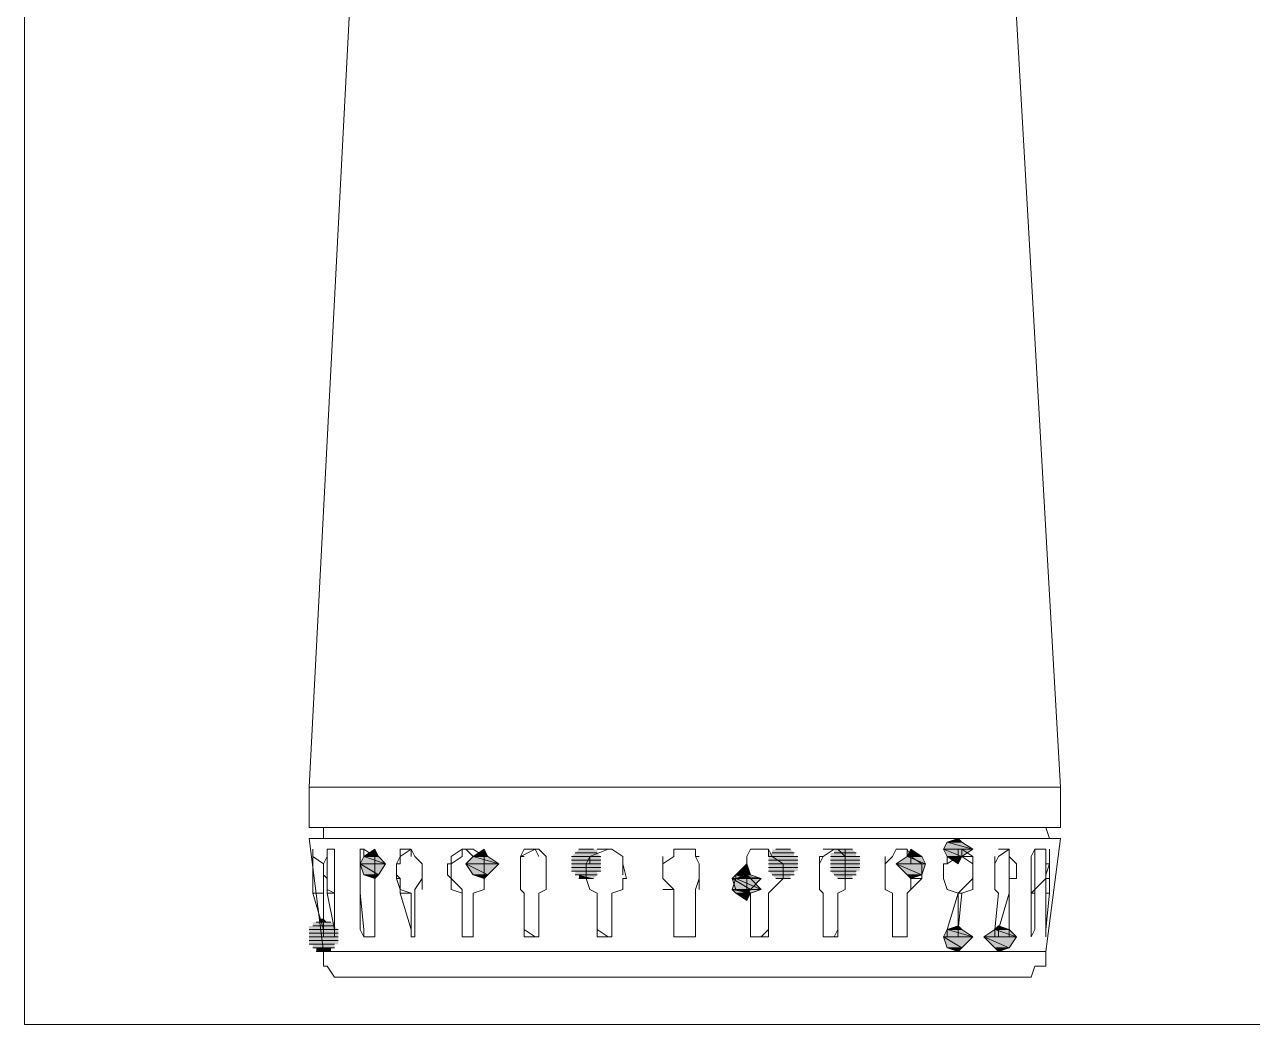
# Model space of a CAD drawing. Header units: millimetres. Extents: x -10178924 to 11692288, y -947381 to 58396.
# Drawn here: x -147837.3 to -147371.6, y -97185.1 to -96806 of the extents above; entities that cross this region are included whole.
import ezdxf

# ---------------------------------------------------------------- set-up
doc = ezdxf.new("R2010")
doc.units = ezdxf.units.MM
doc.layers.add('PDF _0', color=7, linetype='Continuous', lineweight=9)

msp = doc.modelspace()

# ---------------------------------------------------------------- linework, layer by layer
at = {"layer": 'PDF _0', "lineweight": 0}
for points in [[(-147837.25, -96402.29), (-146988.05, -96402.29), (-146988.05, -97185.1), (-147837.25, -97185.1)], [(-147729.37, -97110.41), (-147444.46, -97110.41), (-147444.46, -97095.2), (-147448.61, -97095.2), (-147449.99, -97095.2), (-147455.53, -97095.2), (-147463.83, -97095.2), (-147474.89, -97095.2), (-147487.34, -97095.2), (-147501.17, -97095.2), (-147516.38, -97095.2), (-147534.36, -97095.2), (-147549.57, -97095.2), (-147568.94, -97095.2), (-147588.3, -97095.2), (-147606.28, -97095.2), (-147624.26, -97095.2), (-147642.24, -97095.2), (-147657.45, -97095.2), (-147671.28, -97095.2), (-147686.5, -97095.2), (-147700.33, -97095.2), (-147710.01, -97095.2), (-147719.69, -97095.2), (-147723.84, -97095.2), (-147727.99, -97095.2), (-147729.37, -97095.2)], [(-147448.61, -97114.56), (-147727.99, -97114.56), (-147723.84, -97114.56), (-147722.46, -97114.56), (-147715.54, -97114.56), (-147710.01, -97114.56), (-147703.09, -97114.56), (-147690.65, -97114.56), (-147682.35, -97114.56), (-147671.28, -97114.56), (-147657.45, -97114.56), (-147643.62, -97114.56), (-147629.79, -97114.56), (-147615.96, -97114.56), (-147602.13, -97114.56), (-147588.3, -97114.56), (-147573.09, -97114.56), (-147557.87, -97114.56), (-147544.04, -97114.56), (-147530.21, -97114.56), (-147516.38, -97114.56), (-147502.55, -97114.56), (-147492.87, -97114.56), (-147483.19, -97114.56), (-147473.51, -97114.56), (-147463.83, -97114.56), (-147455.53, -97114.56), (-147454.14, -97114.56), (-147449.99, -97114.56), (-147444.46, -97114.56)], [(-147483.19, -97114.56), (-147481.81, -97115.95), (-147487.34, -97115.95)], [(-147710.01, -97121.48), (-147710.01, -97118.71), (-147710.01, -97121.48), (-147710.01, -97124.24)], [(-147704.48, -97118.71), (-147703.09, -97121.48), (-147708.63, -97121.48)], [(-147694.8, -97118.71), (-147694.8, -97121.48), (-147690.65, -97118.71)], [(-147671.28, -97118.71), (-147675.43, -97121.48), (-147675.43, -97124.24), (-147671.28, -97121.48)], [(-147662.99, -97118.71), (-147661.6, -97121.48), (-147667.13, -97121.48)], [(-147526.06, -97118.71), (-147526.06, -97121.48), (-147528.83, -97118.71), (-147530.21, -97118.71)], [(-147501.17, -97118.71), (-147497.02, -97121.48), (-147502.55, -97121.48)], [(-147487.34, -97115.95), (-147477.66, -97118.71), (-147488.72, -97118.71)], [(-147488.72, -97118.71), (-147487.34, -97121.48), (-147481.81, -97121.48)], [(-147488.72, -97118.71), (-147477.66, -97118.71), (-147481.81, -97121.48)], [(-147481.81, -97115.95), (-147487.34, -97115.95), (-147477.66, -97118.71)], [(-147477.66, -97121.48), (-147477.66, -97124.24), (-147481.81, -97121.48), (-147481.81, -97118.71)], [(-147722.46, -97124.24), (-147722.46, -97121.48), (-147723.84, -97124.24), (-147723.84, -97128.39), (-147722.46, -97129.78), (-147722.46, -97133.93), (-147722.46, -97129.78), (-147722.46, -97128.39)], [(-147723.84, -97128.39), (-147723.84, -97129.78), (-147723.84, -97128.39), (-147723.84, -97124.24)], [(-147708.63, -97121.48), (-147700.33, -97124.24), (-147710.01, -97124.24)], [(-147710.01, -97124.24), (-147708.63, -97128.39), (-147703.09, -97128.39)], [(-147710.01, -97124.24), (-147700.33, -97124.24), (-147703.09, -97128.39)], [(-147710.01, -97124.24), (-147710.01, -97128.39), (-147710.01, -97129.78), (-147710.01, -97128.39)], [(-147703.09, -97121.48), (-147708.63, -97121.48), (-147700.33, -97124.24)], [(-147694.8, -97124.24), (-147694.8, -97121.48), (-147696.18, -97124.24), (-147696.18, -97128.39), (-147694.8, -97129.78), (-147694.8, -97133.93), (-147696.18, -97129.78), (-147696.18, -97128.39), (-147696.18, -97124.24)], [(-147675.43, -97124.24), (-147675.43, -97128.39), (-147675.43, -97129.78), (-147676.82, -97128.39), (-147676.82, -97124.24)], [(-147667.13, -97121.48), (-147657.45, -97124.24), (-147669.9, -97124.24)], [(-147669.9, -97124.24), (-147667.13, -97128.39), (-147661.6, -97128.39)], [(-147669.9, -97124.24), (-147657.45, -97124.24), (-147661.6, -97128.39)], [(-147661.6, -97121.48), (-147667.13, -97121.48), (-147657.45, -97124.24)], [(-147649.15, -97128.39), (-147649.15, -97129.78), (-147649.15, -97133.93), (-147649.15, -97129.78), (-147649.15, -97128.39), (-147649.15, -97124.24)], [(-147624.26, -97128.39), (-147624.26, -97129.78), (-147622.88, -97133.93), (-147624.26, -97129.78), (-147624.26, -97128.39), (-147624.26, -97124.24)], [(-147563.41, -97124.24), (-147562.02, -97128.39), (-147567.55, -97128.39)], [(-147555.11, -97135.31), (-147553.72, -97133.93), (-147549.57, -97129.78), (-147549.57, -97124.24), (-147549.57, -97129.78), (-147553.72, -97133.93)], [(-147528.83, -97135.31), (-147526.06, -97133.93), (-147526.06, -97129.78), (-147526.06, -97124.24), (-147526.06, -97129.78), (-147526.06, -97133.93)], [(-147502.55, -97121.48), (-147495.64, -97124.24), (-147506.7, -97124.24)], [(-147506.7, -97124.24), (-147502.55, -97128.39), (-147497.02, -97128.39)], [(-147506.7, -97124.24), (-147495.64, -97124.24), (-147497.02, -97128.39)], [(-147497.02, -97121.48), (-147502.55, -97121.48), (-147495.64, -97124.24)], [(-147502.55, -97135.31), (-147501.17, -97133.93), (-147501.17, -97129.78), (-147497.02, -97129.78), (-147497.02, -97124.24), (-147497.02, -97129.78), (-147501.17, -97133.93)], [(-147497.02, -97124.24), (-147501.17, -97124.24), (-147501.17, -97121.48)], [(-147487.34, -97121.48), (-147481.81, -97121.48), (-147483.19, -97124.24)], [(-147463.83, -97135.31), (-147463.83, -97133.93), (-147463.83, -97129.78), (-147463.83, -97124.24), (-147463.83, -97121.48), (-147461.06, -97124.24), (-147461.06, -97129.78), (-147463.83, -97129.78), (-147463.83, -97133.93)], [(-147708.63, -97128.39), (-147703.09, -97128.39), (-147704.48, -97129.78)], [(-147667.13, -97128.39), (-147661.6, -97128.39), (-147662.99, -97129.78)], [(-147567.55, -97128.39), (-147557.87, -97129.78), (-147568.94, -97129.78)], [(-147562.02, -97128.39), (-147567.55, -97128.39), (-147557.87, -97129.78)], [(-147563.41, -97128.39), (-147562.02, -97129.78), (-147567.55, -97129.78)], [(-147502.55, -97128.39), (-147497.02, -97128.39), (-147501.17, -97129.78)], [(-147710.01, -97133.93), (-147710.01, -97135.31), (-147708.63, -97149.14), (-147708.63, -97151.91), (-147710.01, -97149.14), (-147710.01, -97135.31), (-147710.01, -97133.93), (-147710.01, -97129.78)], [(-147671.28, -97133.93), (-147671.28, -97135.31), (-147671.28, -97149.14), (-147671.28, -97151.91), (-147671.28, -97149.14), (-147671.28, -97135.31), (-147675.43, -97133.93), (-147675.43, -97129.78)], [(-147647.77, -97135.31), (-147647.77, -97149.14), (-147643.62, -97151.91), (-147647.77, -97151.91), (-147647.77, -97149.14), (-147647.77, -97135.31), (-147649.15, -97133.93)], [(-147568.94, -97129.78), (-147567.55, -97133.93), (-147562.02, -97133.93)], [(-147568.94, -97129.78), (-147557.87, -97129.78), (-147562.02, -97133.93)], [(-147567.55, -97129.78), (-147557.87, -97133.93), (-147568.94, -97133.93)], [(-147568.94, -97133.93), (-147567.55, -97135.31), (-147562.02, -97135.31)], [(-147568.94, -97133.93), (-147557.87, -97133.93), (-147562.02, -97135.31)], [(-147562.02, -97129.78), (-147567.55, -97129.78), (-147557.87, -97133.93)], [(-147567.55, -97133.93), (-147562.02, -97133.93), (-147563.41, -97135.31)], [(-147723.84, -97135.31), (-147727.99, -97135.31), (-147723.84, -97149.14), (-147723.84, -97151.91), (-147723.84, -97149.14)], [(-147567.55, -97135.31), (-147562.02, -97135.31), (-147563.41, -97138.08)], [(-147502.55, -97149.14), (-147502.55, -97151.91), (-147502.55, -97149.14), (-147502.55, -97135.31)], [(-147483.19, -97135.31), (-147481.81, -97135.31), (-147483.19, -97149.14)], [(-147463.83, -97151.91), (-147467.97, -97151.91), (-147467.97, -97149.14), (-147463.83, -97135.31), (-147463.83, -97149.14)], [(-147483.19, -97147.76), (-147481.81, -97149.14), (-147487.34, -97149.14)], [(-147467.97, -97147.76), (-147463.83, -97149.14), (-147469.36, -97149.14)], [(-147487.34, -97149.14), (-147477.66, -97151.91), (-147488.72, -97151.91)], [(-147488.72, -97151.91), (-147487.34, -97156.05), (-147481.81, -97156.05)], [(-147488.72, -97151.91), (-147477.66, -97151.91), (-147481.81, -97156.05)], [(-147481.81, -97149.14), (-147487.34, -97149.14), (-147477.66, -97151.91)], [(-147469.36, -97149.14), (-147461.06, -97151.91), (-147473.51, -97151.91)], [(-147473.51, -97151.91), (-147469.36, -97156.05), (-147463.83, -97156.05)], [(-147473.51, -97151.91), (-147461.06, -97151.91), (-147463.83, -97156.05)], [(-147463.83, -97149.14), (-147469.36, -97149.14), (-147461.06, -97151.91)], [(-147487.34, -97156.05), (-147481.81, -97156.05), (-147483.19, -97157.44)], [(-147469.36, -97156.05), (-147463.83, -97156.05), (-147467.97, -97157.44)]]:
    msp.add_lwpolyline(points, close=True, dxfattribs=at)
for points in [[(-147444.46, -97095.2), (-147461.06, -96803.38), (-147461.06, -96800.61), (-147463.83, -96800.61), (-147463.83, -96797.84), (-147710.01, -96797.84), (-147710.01, -96800.61), (-147714.16, -96800.61), (-147714.16, -96803.38), (-147729.37, -97095.2)], [(-147727.99, -97114.56), (-147723.84, -97114.56), (-147723.84, -97110.41)], [(-147449.99, -97110.41), (-147448.61, -97114.56)], [(-147729.37, -97114.56), (-147727.99, -97114.56), (-147729.37, -97114.56), (-147723.84, -97157.44), (-147722.46, -97157.44), (-147719.69, -97157.44), (-147714.16, -97157.44), (-147704.48, -97157.44), (-147696.18, -97157.44), (-147690.65, -97157.44), (-147680.97, -97157.44), (-147669.9, -97157.44), (-147657.45, -97157.44), (-147643.62, -97157.44), (-147629.79, -97157.44), (-147615.96, -97157.44), (-147602.13, -97157.44), (-147588.3, -97157.44), (-147573.09, -97157.44), (-147557.87, -97157.44), (-147544.04, -97157.44), (-147530.21, -97157.44), (-147516.38, -97157.44), (-147506.7, -97157.44), (-147495.64, -97157.44), (-147483.19, -97157.44), (-147474.89, -97157.44), (-147467.97, -97157.44), (-147461.06, -97157.44), (-147455.53, -97157.44), (-147449.99, -97157.44)], [(-147444.46, -97114.56), (-147449.99, -97157.44), (-147449.99, -97161.59), (-147449.99, -97162.97), (-147454.14, -97162.97), (-147455.53, -97167.12), (-147461.06, -97167.12), (-147463.83, -97167.12), (-147473.51, -97167.12), (-147477.66, -97167.12), (-147483.19, -97167.12), (-147488.72, -97167.12), (-147492.87, -97167.12), (-147497.02, -97167.12), (-147502.55, -97167.12), (-147510.85, -97167.12), (-147516.38, -97167.12), (-147521.91, -97167.12), (-147528.83, -97167.12), (-147534.36, -97167.12), (-147539.89, -97167.12), (-147544.04, -97167.12), (-147549.57, -97167.12), (-147557.87, -97167.12), (-147563.41, -97167.12), (-147568.94, -97167.12), (-147575.85, -97167.12), (-147581.39, -97167.12), (-147586.92, -97167.12), (-147591.07, -97167.12), (-147596.6, -97167.12), (-147602.13, -97167.12), (-147610.43, -97167.12), (-147615.96, -97167.12), (-147622.88, -97167.12), (-147628.41, -97167.12), (-147633.94, -97167.12), (-147639.47, -97167.12), (-147643.62, -97167.12), (-147649.15, -97167.12), (-147656.07, -97167.12), (-147661.6, -97167.12), (-147667.13, -97167.12), (-147671.28, -97167.12), (-147676.82, -97167.12), (-147682.35, -97167.12), (-147690.65, -97167.12), (-147696.18, -97167.12), (-147703.09, -97167.12), (-147708.63, -97167.12), (-147714.16, -97167.12), (-147719.69, -97167.12), (-147722.46, -97162.97), (-147723.84, -97162.97), (-147723.84, -97161.59), (-147723.84, -97157.44)], [(-147727.99, -97135.31), (-147727.99, -97133.93), (-147727.99, -97129.78), (-147727.99, -97128.39), (-147727.99, -97124.24), (-147727.99, -97121.48), (-147727.99, -97118.71), (-147727.99, -97121.48), (-147723.84, -97124.24), (-147723.84, -97129.78), (-147723.84, -97133.93), (-147723.84, -97135.31)], [(-147722.46, -97121.48), (-147722.46, -97118.71), (-147722.46, -97121.48)], [(-147719.69, -97129.78), (-147719.69, -97133.93), (-147719.69, -97135.31), (-147719.69, -97133.93), (-147719.69, -97129.78), (-147719.69, -97124.24), (-147719.69, -97121.48), (-147719.69, -97118.71), (-147722.46, -97118.71)], [(-147719.69, -97121.48), (-147719.69, -97118.71)], [(-147704.48, -97149.14), (-147704.48, -97151.91), (-147704.48, -97149.14), (-147704.48, -97135.31), (-147704.48, -97133.93), (-147704.48, -97129.78), (-147704.48, -97124.24), (-147704.48, -97121.48), (-147708.63, -97118.71), (-147710.01, -97118.71), (-147708.63, -97118.71), (-147708.63, -97121.48)], [(-147690.65, -97149.14), (-147690.65, -97151.91), (-147690.65, -97149.14), (-147690.65, -97151.91), (-147689.26, -97151.91), (-147689.26, -97149.14), (-147689.26, -97135.31), (-147689.26, -97133.93), (-147686.5, -97129.78), (-147686.5, -97124.24), (-147689.26, -97121.48), (-147690.65, -97118.71), (-147690.65, -97121.48)], [(-147662.99, -97124.24), (-147662.99, -97121.48), (-147667.13, -97118.71), (-147671.28, -97118.71), (-147669.9, -97118.71), (-147667.13, -97121.48), (-147662.99, -97121.48)], [(-147647.77, -97118.71), (-147643.62, -97118.71), (-147647.77, -97118.71), (-147649.15, -97121.48), (-147643.62, -97118.71), (-147642.24, -97121.48)], [(-147643.62, -97151.91), (-147642.24, -97151.91), (-147642.24, -97149.14), (-147642.24, -97135.31), (-147639.47, -97133.93), (-147639.47, -97129.78), (-147639.47, -97124.24), (-147639.47, -97121.48), (-147642.24, -97118.71), (-147643.62, -97118.71)], [(-147621.49, -97118.71), (-147627.03, -97118.71), (-147621.49, -97118.71)], [(-147622.88, -97118.71), (-147625.64, -97118.71), (-147622.88, -97118.71)], [(-147622.88, -97118.71), (-147625.64, -97118.71), (-147622.88, -97118.71)], [(-147622.88, -97121.48), (-147615.96, -97118.71), (-147622.88, -97121.48)], [(-147615.96, -97151.91), (-147614.58, -97151.91), (-147614.58, -97149.14), (-147614.58, -97135.31), (-147610.43, -97133.93), (-147610.43, -97129.78), (-147609.05, -97129.78), (-147610.43, -97124.24), (-147610.43, -97121.48), (-147614.58, -97118.71), (-147615.96, -97118.71), (-147620.11, -97118.71)], [(-147610.43, -97121.48), (-147614.58, -97118.71)], [(-147582.77, -97135.31), (-147582.77, -97149.14), (-147582.77, -97151.91), (-147586.92, -97151.91), (-147588.3, -97151.91), (-147591.07, -97151.91), (-147591.07, -97149.14), (-147591.07, -97135.31), (-147591.07, -97133.93), (-147595.22, -97129.78), (-147595.22, -97128.39), (-147595.22, -97124.24), (-147591.07, -97121.48), (-147591.07, -97118.71), (-147586.92, -97118.71), (-147582.77, -97118.71), (-147582.77, -97121.48), (-147581.39, -97124.24), (-147581.39, -97129.78), (-147582.77, -97133.93), (-147582.77, -97135.31), (-147582.77, -97133.93)], [(-147586.92, -97118.71), (-147588.3, -97118.71), (-147591.07, -97118.71)], [(-147581.39, -97121.48), (-147582.77, -97121.48), (-147582.77, -97118.71)], [(-147562.02, -97151.91), (-147562.02, -97149.14), (-147562.02, -97135.31), (-147563.41, -97133.93), (-147563.41, -97129.78), (-147567.55, -97128.39), (-147563.41, -97124.24), (-147563.41, -97121.48), (-147562.02, -97118.71), (-147557.87, -97118.71), (-147555.11, -97118.71), (-147557.87, -97118.71), (-147562.02, -97118.71), (-147557.87, -97118.71)], [(-147555.11, -97118.71), (-147553.72, -97121.48), (-147555.11, -97118.71)], [(-147555.11, -97121.48), (-147555.11, -97118.71)], [(-147546.81, -97118.71), (-147552.34, -97118.71), (-147546.81, -97118.71)], [(-147548.19, -97118.71), (-147550.96, -97118.71), (-147548.19, -97118.71)], [(-147534.36, -97118.71), (-147530.21, -97118.71), (-147534.36, -97121.48), (-147535.74, -97124.24), (-147535.74, -97128.39), (-147535.74, -97129.78), (-147535.74, -97133.93), (-147534.36, -97135.31), (-147534.36, -97149.14), (-147534.36, -97151.91), (-147530.21, -97151.91), (-147528.83, -97151.91), (-147528.83, -97149.14), (-147530.21, -97151.91), (-147528.83, -97149.14), (-147528.83, -97135.31), (-147528.83, -97149.14)], [(-147523.3, -97118.71), (-147528.83, -97118.71), (-147523.3, -97118.71)], [(-147526.06, -97121.48), (-147528.83, -97118.71)], [(-147524.68, -97118.71), (-147527.45, -97118.71), (-147524.68, -97118.71)], [(-147502.55, -97121.48), (-147502.55, -97118.71), (-147501.17, -97121.48), (-147502.55, -97118.71), (-147506.7, -97118.71), (-147508.08, -97121.48), (-147510.85, -97124.24), (-147510.85, -97128.39), (-147510.85, -97129.78), (-147510.85, -97133.93), (-147508.08, -97135.31), (-147508.08, -97149.14), (-147508.08, -97151.91), (-147506.7, -97151.91), (-147502.55, -97151.91), (-147506.7, -97151.91)], [(-147483.19, -97151.91), (-147483.19, -97149.14), (-147483.19, -97151.91), (-147487.34, -97151.91), (-147487.34, -97149.14), (-147483.19, -97135.31), (-147487.34, -97133.93), (-147488.72, -97129.78), (-147488.72, -97128.39), (-147488.72, -97124.24), (-147487.34, -97124.24), (-147483.19, -97121.48), (-147483.19, -97118.71), (-147481.81, -97118.71), (-147483.19, -97118.71)], [(-147477.66, -97121.48), (-147481.81, -97121.48), (-147481.81, -97118.71)], [(-147467.97, -97151.91), (-147469.36, -97151.91), (-147469.36, -97149.14), (-147467.97, -97135.31), (-147469.36, -97133.93), (-147469.36, -97129.78), (-147469.36, -97128.39), (-147469.36, -97124.24), (-147467.97, -97121.48), (-147463.83, -97118.71), (-147467.97, -97118.71)], [(-147463.83, -97118.71), (-147463.83, -97121.48), (-147463.83, -97118.71)], [(-147463.83, -97121.48), (-147463.83, -97118.71)], [(-147454.14, -97129.78), (-147454.14, -97133.93), (-147455.53, -97135.31), (-147454.14, -97133.93), (-147454.14, -97129.78), (-147454.14, -97124.24), (-147454.14, -97121.48), (-147454.14, -97118.71), (-147449.99, -97118.71), (-147449.99, -97121.48), (-147449.99, -97124.24), (-147449.99, -97129.78), (-147454.14, -97133.93), (-147454.14, -97135.31)], [(-147454.14, -97121.48), (-147454.14, -97118.71), (-147455.53, -97121.48), (-147455.53, -97124.24), (-147455.53, -97128.39), (-147455.53, -97129.78)], [(-147449.99, -97128.39), (-147449.99, -97129.78), (-147449.99, -97128.39), (-147448.61, -97124.24), (-147448.61, -97121.48), (-147448.61, -97118.71), (-147448.61, -97121.48), (-147448.61, -97124.24)], [(-147722.46, -97121.48), (-147722.46, -97124.24)], [(-147719.69, -97128.39), (-147719.69, -97124.24)], [(-147710.01, -97121.48), (-147710.01, -97124.24)], [(-147704.48, -97128.39), (-147704.48, -97124.24)], [(-147694.8, -97121.48), (-147696.18, -97124.24)], [(-147686.5, -97128.39), (-147686.5, -97124.24)], [(-147675.43, -97121.48), (-147675.43, -97124.24)], [(-147669.9, -97151.91), (-147671.28, -97151.91), (-147669.9, -97151.91), (-147667.13, -97151.91), (-147667.13, -97149.14), (-147667.13, -97135.31), (-147662.99, -97133.93), (-147662.99, -97129.78), (-147662.99, -97124.24), (-147662.99, -97128.39)], [(-147649.15, -97124.24), (-147649.15, -97121.48), (-147649.15, -97124.24)], [(-147647.77, -97121.48), (-147649.15, -97121.48), (-147649.15, -97124.24)], [(-147639.47, -97128.39), (-147639.47, -97124.24)], [(-147618.73, -97121.48), (-147629.79, -97121.48), (-147618.73, -97121.48)], [(-147618.73, -97121.48), (-147629.79, -97121.48), (-147618.73, -97121.48)], [(-147618.73, -97122.86), (-147629.79, -97122.86), (-147618.73, -97122.86)], [(-147618.73, -97122.86), (-147629.79, -97122.86), (-147618.73, -97122.86)], [(-147618.73, -97124.24), (-147629.79, -97124.24), (-147618.73, -97124.24)], [(-147620.11, -97120.1), (-147628.41, -97120.1), (-147620.11, -97120.1)], [(-147620.11, -97120.1), (-147628.41, -97120.1), (-147620.11, -97120.1)], [(-147622.88, -97124.24), (-147622.88, -97121.48), (-147624.26, -97124.24), (-147622.88, -97121.48), (-147620.11, -97121.48)], [(-147610.43, -97128.39), (-147610.43, -97124.24)], [(-147595.22, -97121.48), (-147595.22, -97124.24)], [(-147581.39, -97128.39), (-147581.39, -97124.24)], [(-147563.41, -97121.48), (-147563.41, -97124.24)], [(-147544.04, -97121.48), (-147555.11, -97121.48), (-147544.04, -97121.48)], [(-147544.04, -97122.86), (-147555.11, -97122.86), (-147544.04, -97122.86)], [(-147544.04, -97122.86), (-147555.11, -97122.86), (-147544.04, -97122.86)], [(-147544.04, -97124.24), (-147555.11, -97124.24), (-147544.04, -97124.24)], [(-147545.43, -97120.1), (-147553.72, -97120.1), (-147545.43, -97120.1)], [(-147545.43, -97120.1), (-147553.72, -97120.1), (-147545.43, -97120.1)], [(-147553.72, -97121.48), (-147549.57, -97124.24), (-147553.72, -97121.48)], [(-147549.57, -97128.39), (-147549.57, -97124.24)], [(-147534.36, -97121.48), (-147535.74, -97121.48), (-147535.74, -97124.24)], [(-147520.53, -97121.48), (-147531.6, -97121.48), (-147520.53, -97121.48)], [(-147520.53, -97122.86), (-147531.6, -97122.86), (-147520.53, -97122.86)], [(-147520.53, -97122.86), (-147531.6, -97122.86), (-147520.53, -97122.86)], [(-147520.53, -97124.24), (-147531.6, -97124.24), (-147520.53, -97124.24)], [(-147521.91, -97120.1), (-147530.21, -97120.1), (-147521.91, -97120.1)], [(-147521.91, -97120.1), (-147530.21, -97120.1), (-147521.91, -97120.1)], [(-147526.06, -97121.48), (-147526.06, -97124.24), (-147526.06, -97121.48)], [(-147526.06, -97128.39), (-147526.06, -97124.24)], [(-147510.85, -97121.48), (-147510.85, -97124.24)], [(-147497.02, -97128.39), (-147497.02, -97124.24)], [(-147483.19, -97121.48), (-147487.34, -97121.48), (-147487.34, -97124.24)], [(-147481.81, -97135.31), (-147477.66, -97133.93), (-147477.66, -97129.78), (-147477.66, -97124.24), (-147477.66, -97129.78), (-147481.81, -97133.93), (-147483.19, -97135.31), (-147481.81, -97133.93), (-147477.66, -97129.78)], [(-147477.66, -97124.24), (-147477.66, -97128.39)], [(-147469.36, -97121.48), (-147469.36, -97124.24)], [(-147463.83, -97124.24), (-147463.83, -97128.39)], [(-147455.53, -97121.48), (-147455.53, -97124.24)], [(-147454.14, -97124.24), (-147454.14, -97128.39)], [(-147449.99, -97124.24), (-147448.61, -97124.24), (-147448.61, -97128.39)], [(-147449.99, -97135.31), (-147448.61, -97135.31), (-147449.99, -97149.14), (-147449.99, -97151.91), (-147449.99, -97149.14), (-147449.99, -97135.31), (-147449.99, -97133.93), (-147449.99, -97129.78), (-147448.61, -97129.78), (-147448.61, -97124.24), (-147448.61, -97129.78), (-147448.61, -97133.93), (-147448.61, -97135.31)], [(-147722.46, -97129.78), (-147722.46, -97128.39)], [(-147710.01, -97129.78), (-147710.01, -97128.39)], [(-147694.8, -97129.78), (-147696.18, -97129.78), (-147696.18, -97128.39)], [(-147675.43, -97129.78), (-147675.43, -97128.39)], [(-147649.15, -97129.78), (-147649.15, -97128.39)], [(-147618.73, -97125.63), (-147629.79, -97125.63), (-147618.73, -97125.63)], [(-147618.73, -97125.63), (-147629.79, -97125.63), (-147618.73, -97125.63)], [(-147618.73, -97127.01), (-147629.79, -97127.01), (-147618.73, -97127.01)], [(-147620.11, -97128.39), (-147628.41, -97128.39), (-147620.11, -97128.39)], [(-147620.11, -97128.39), (-147628.41, -97128.39), (-147620.11, -97128.39)], [(-147624.26, -97129.78), (-147624.26, -97128.39)], [(-147595.22, -97128.39), (-147595.22, -97129.78)], [(-147567.55, -97128.39), (-147567.55, -97129.78)], [(-147544.04, -97125.63), (-147555.11, -97125.63), (-147544.04, -97125.63)], [(-147544.04, -97125.63), (-147555.11, -97125.63), (-147544.04, -97125.63)], [(-147545.43, -97127.01), (-147555.11, -97127.01), (-147545.43, -97127.01)], [(-147545.43, -97128.39), (-147553.72, -97128.39), (-147545.43, -97128.39)], [(-147535.74, -97128.39), (-147535.74, -97129.78)], [(-147520.53, -97125.63), (-147531.6, -97125.63), (-147520.53, -97125.63)], [(-147520.53, -97125.63), (-147531.6, -97125.63), (-147520.53, -97125.63)], [(-147521.91, -97127.01), (-147531.6, -97127.01), (-147521.91, -97127.01)], [(-147521.91, -97128.39), (-147530.21, -97128.39), (-147521.91, -97128.39)], [(-147510.85, -97128.39), (-147510.85, -97129.78)], [(-147488.72, -97128.39), (-147488.72, -97129.78)], [(-147469.36, -97128.39), (-147469.36, -97129.78)], [(-147455.53, -97128.39), (-147455.53, -97129.78), (-147455.53, -97133.93), (-147455.53, -97135.31), (-147455.53, -97149.14), (-147455.53, -97151.91), (-147455.53, -97149.14), (-147455.53, -97151.91), (-147454.14, -97149.14), (-147454.14, -97135.31), (-147455.53, -97135.31), (-147455.53, -97149.14)], [(-147719.69, -97149.14), (-147719.69, -97151.91), (-147719.69, -97149.14), (-147719.69, -97135.31), (-147719.69, -97149.14), (-147719.69, -97151.91), (-147719.69, -97149.14), (-147722.46, -97135.31), (-147719.69, -97135.31), (-147722.46, -97133.93), (-147722.46, -97135.31)], [(-147704.48, -97129.78), (-147704.48, -97133.93), (-147704.48, -97135.31)], [(-147694.8, -97135.31), (-147694.8, -97133.93), (-147690.65, -97135.31), (-147690.65, -97149.14), (-147694.8, -97135.31), (-147690.65, -97135.31)], [(-147689.26, -97133.93), (-147689.26, -97135.31)], [(-147686.5, -97129.78), (-147686.5, -97133.93)], [(-147662.99, -97129.78), (-147662.99, -97133.93), (-147667.13, -97135.31)], [(-147639.47, -97129.78), (-147639.47, -97133.93), (-147642.24, -97135.31)], [(-147621.49, -97129.78), (-147627.03, -97129.78), (-147621.49, -97129.78)], [(-147622.88, -97129.78), (-147625.64, -97129.78), (-147622.88, -97129.78)], [(-147622.88, -97129.78), (-147625.64, -97129.78), (-147622.88, -97129.78)], [(-147620.11, -97135.31), (-147620.11, -97149.14), (-147615.96, -97151.91), (-147620.11, -97151.91), (-147620.11, -97149.14), (-147620.11, -97135.31), (-147622.88, -97133.93), (-147620.11, -97135.31), (-147620.11, -97149.14)], [(-147609.05, -97129.78), (-147610.43, -97129.78), (-147610.43, -97133.93), (-147614.58, -97135.31)], [(-147591.07, -97133.93), (-147595.22, -97133.93)], [(-147581.39, -97129.78), (-147581.39, -97133.93)], [(-147549.57, -97129.78), (-147553.72, -97133.93), (-147555.11, -97135.31)], [(-147546.81, -97129.78), (-147552.34, -97129.78), (-147546.81, -97129.78)], [(-147548.19, -97129.78), (-147552.34, -97129.78), (-147548.19, -97129.78)], [(-147523.3, -97129.78), (-147528.83, -97129.78), (-147523.3, -97129.78)], [(-147524.68, -97129.78), (-147528.83, -97129.78), (-147524.68, -97129.78)], [(-147526.06, -97129.78), (-147526.06, -97133.93), (-147528.83, -97135.31)], [(-147497.02, -97129.78), (-147501.17, -97129.78), (-147501.17, -97133.93), (-147502.55, -97135.31)], [(-147463.83, -97129.78), (-147463.83, -97133.93), (-147463.83, -97135.31)], [(-147448.61, -97129.78), (-147449.99, -97129.78)], [(-147557.87, -97151.91), (-147555.11, -97149.14), (-147555.11, -97135.31), (-147555.11, -97149.14), (-147555.11, -97151.91), (-147557.87, -97151.91), (-147562.02, -97151.91), (-147562.02, -97149.14)], [(-147719.69, -97147.76), (-147727.99, -97147.76), (-147719.69, -97147.76)], [(-147719.69, -97147.76), (-147727.99, -97147.76), (-147719.69, -97147.76)], [(-147721.07, -97146.37), (-147726.61, -97146.37), (-147721.07, -97146.37)], [(-147718.31, -97149.14), (-147729.37, -97149.14), (-147718.31, -97149.14)], [(-147718.31, -97149.14), (-147729.37, -97149.14), (-147718.31, -97149.14)], [(-147718.31, -97150.52), (-147729.37, -97150.52), (-147718.31, -97150.52)], [(-147718.31, -97151.91), (-147729.37, -97151.91), (-147718.31, -97151.91)], [(-147718.31, -97151.91), (-147729.37, -97151.91), (-147718.31, -97151.91)], [(-147708.63, -97151.91), (-147704.48, -97151.91), (-147708.63, -97151.91)], [(-147718.31, -97153.29), (-147729.37, -97153.29), (-147718.31, -97153.29)], [(-147719.69, -97154.67), (-147729.37, -97154.67), (-147719.69, -97154.67)], [(-147719.69, -97156.05), (-147727.99, -97156.05), (-147719.69, -97156.05)], [(-147721.07, -97156.05), (-147727.99, -97156.05), (-147721.07, -97156.05)], [(-147722.46, -97157.44), (-147726.61, -97157.44), (-147722.46, -97157.44)]]:
    msp.add_lwpolyline(points, dxfattribs=at)
at = {"layer": 'PDF _0', "transparency": 33554559}
for points in [[(-147483.19, -97114.56), (-147481.81, -97115.95), (-147487.34, -97115.95)], [(-147704.48, -97118.71), (-147703.09, -97121.48), (-147708.63, -97121.48)], [(-147662.99, -97118.71), (-147661.6, -97121.48), (-147667.13, -97121.48)], [(-147627.03, -97118.71), (-147620.11, -97120.1), (-147628.41, -97120.1)], [(-147625.64, -97118.71), (-147621.49, -97118.71), (-147627.03, -97118.71)], [(-147627.03, -97118.71), (-147621.49, -97118.71), (-147621.49, -97118.71)], [(-147620.11, -97118.71), (-147620.11, -97118.71), (-147627.03, -97118.71)], [(-147620.11, -97118.71), (-147627.03, -97118.71), (-147621.49, -97118.71)], [(-147620.11, -97118.71), (-147627.03, -97118.71), (-147620.11, -97120.1)], [(-147624.26, -97118.71), (-147622.88, -97118.71), (-147625.64, -97118.71)], [(-147625.64, -97118.71), (-147622.88, -97118.71), (-147622.88, -97118.71)], [(-147622.88, -97118.71), (-147622.88, -97118.71), (-147625.64, -97118.71)], [(-147622.88, -97118.71), (-147625.64, -97118.71), (-147621.49, -97118.71)], [(-147553.72, -97118.71), (-147546.81, -97118.71), (-147552.34, -97118.71)], [(-147546.81, -97118.71), (-147553.72, -97118.71), (-147545.43, -97120.1)], [(-147553.72, -97118.71), (-147545.43, -97120.1), (-147553.72, -97120.1)], [(-147550.96, -97118.71), (-147548.19, -97118.71), (-147552.34, -97118.71)], [(-147552.34, -97118.71), (-147546.81, -97118.71), (-147546.81, -97118.71)], [(-147546.81, -97118.71), (-147546.81, -97118.71), (-147552.34, -97118.71)], [(-147546.81, -97118.71), (-147552.34, -97118.71), (-147548.19, -97118.71)], [(-147552.34, -97118.71), (-147546.81, -97118.71), (-147546.81, -97118.71)], [(-147549.57, -97118.71), (-147550.96, -97118.71), (-147550.96, -97118.71)], [(-147548.19, -97118.71), (-147548.19, -97118.71), (-147550.96, -97118.71)], [(-147548.19, -97118.71), (-147550.96, -97118.71), (-147549.57, -97118.71)], [(-147530.21, -97118.71), (-147523.3, -97118.71), (-147528.83, -97118.71)], [(-147523.3, -97118.71), (-147530.21, -97118.71), (-147521.91, -97120.1)], [(-147530.21, -97118.71), (-147521.91, -97120.1), (-147530.21, -97120.1)], [(-147527.45, -97118.71), (-147524.68, -97118.71), (-147528.83, -97118.71)], [(-147528.83, -97118.71), (-147523.3, -97118.71), (-147523.3, -97118.71)], [(-147523.3, -97118.71), (-147523.3, -97118.71), (-147528.83, -97118.71)], [(-147523.3, -97118.71), (-147528.83, -97118.71), (-147524.68, -97118.71)], [(-147528.83, -97118.71), (-147523.3, -97118.71), (-147523.3, -97118.71)], [(-147526.06, -97118.71), (-147527.45, -97118.71), (-147527.45, -97118.71)], [(-147524.68, -97118.71), (-147524.68, -97118.71), (-147527.45, -97118.71)], [(-147524.68, -97118.71), (-147527.45, -97118.71), (-147526.06, -97118.71)], [(-147501.17, -97118.71), (-147497.02, -97121.48), (-147502.55, -97121.48)], [(-147487.34, -97115.95), (-147477.66, -97118.71), (-147488.72, -97118.71)], [(-147488.72, -97118.71), (-147481.81, -97121.48), (-147487.34, -97121.48)], [(-147488.72, -97118.71), (-147477.66, -97118.71), (-147481.81, -97121.48)], [(-147481.81, -97115.95), (-147487.34, -97115.95), (-147477.66, -97118.71)], [(-147708.63, -97121.48), (-147700.33, -97124.24), (-147710.01, -97124.24)], [(-147710.01, -97124.24), (-147703.09, -97128.39), (-147708.63, -97128.39)], [(-147710.01, -97124.24), (-147700.33, -97124.24), (-147703.09, -97128.39)], [(-147703.09, -97121.48), (-147708.63, -97121.48), (-147700.33, -97124.24)], [(-147667.13, -97121.48), (-147657.45, -97124.24), (-147669.9, -97124.24)], [(-147669.9, -97124.24), (-147661.6, -97128.39), (-147667.13, -97128.39)], [(-147669.9, -97124.24), (-147657.45, -97124.24), (-147661.6, -97128.39)], [(-147661.6, -97121.48), (-147667.13, -97121.48), (-147657.45, -97124.24)], [(-147628.41, -97120.1), (-147618.73, -97121.48), (-147629.79, -97121.48)], [(-147629.79, -97121.48), (-147618.73, -97121.48), (-147618.73, -97121.48)], [(-147618.73, -97121.48), (-147618.73, -97121.48), (-147629.79, -97121.48)], [(-147618.73, -97121.48), (-147629.79, -97121.48), (-147618.73, -97122.86)], [(-147629.79, -97121.48), (-147618.73, -97122.86), (-147629.79, -97122.86)], [(-147629.79, -97122.86), (-147618.73, -97122.86), (-147618.73, -97122.86)], [(-147618.73, -97122.86), (-147618.73, -97122.86), (-147629.79, -97122.86)], [(-147618.73, -97122.86), (-147629.79, -97122.86), (-147618.73, -97124.24)], [(-147629.79, -97122.86), (-147618.73, -97124.24), (-147629.79, -97124.24)], [(-147629.79, -97124.24), (-147618.73, -97124.24), (-147618.73, -97124.24)], [(-147618.73, -97124.24), (-147629.79, -97124.24), (-147618.73, -97125.63)], [(-147629.79, -97124.24), (-147618.73, -97125.63), (-147629.79, -97125.63)], [(-147628.41, -97120.1), (-147620.11, -97120.1), (-147620.11, -97120.1)], [(-147620.11, -97120.1), (-147620.11, -97120.1), (-147628.41, -97120.1)], [(-147620.11, -97120.1), (-147628.41, -97120.1), (-147618.73, -97121.48)], [(-147563.41, -97124.24), (-147562.02, -97128.39), (-147567.55, -97128.39)], [(-147553.72, -97120.1), (-147545.43, -97120.1), (-147555.11, -97120.1)], [(-147545.43, -97120.1), (-147555.11, -97120.1), (-147545.43, -97121.48)], [(-147555.11, -97120.1), (-147545.43, -97121.48), (-147555.11, -97121.48)], [(-147555.11, -97121.48), (-147544.04, -97121.48), (-147544.04, -97121.48)], [(-147544.04, -97121.48), (-147544.04, -97121.48), (-147555.11, -97121.48)], [(-147544.04, -97121.48), (-147555.11, -97121.48), (-147545.43, -97121.48)], [(-147544.04, -97121.48), (-147555.11, -97121.48), (-147544.04, -97122.86)], [(-147555.11, -97121.48), (-147544.04, -97122.86), (-147555.11, -97122.86)], [(-147555.11, -97122.86), (-147544.04, -97122.86), (-147544.04, -97122.86)], [(-147544.04, -97122.86), (-147544.04, -97122.86), (-147555.11, -97122.86)], [(-147544.04, -97122.86), (-147555.11, -97122.86), (-147544.04, -97124.24)], [(-147555.11, -97122.86), (-147544.04, -97124.24), (-147555.11, -97124.24)], [(-147555.11, -97124.24), (-147544.04, -97124.24), (-147544.04, -97124.24)], [(-147544.04, -97124.24), (-147555.11, -97124.24), (-147544.04, -97125.63)], [(-147555.11, -97124.24), (-147544.04, -97125.63), (-147555.11, -97125.63)], [(-147553.72, -97120.1), (-147545.43, -97120.1), (-147545.43, -97120.1)], [(-147530.21, -97120.1), (-147521.91, -97120.1), (-147531.6, -97120.1)], [(-147521.91, -97120.1), (-147531.6, -97120.1), (-147521.91, -97121.48)], [(-147531.6, -97120.1), (-147521.91, -97121.48), (-147531.6, -97121.48)], [(-147531.6, -97121.48), (-147520.53, -97121.48), (-147520.53, -97121.48)], [(-147520.53, -97121.48), (-147520.53, -97121.48), (-147531.6, -97121.48)], [(-147520.53, -97121.48), (-147531.6, -97121.48), (-147521.91, -97121.48)], [(-147520.53, -97121.48), (-147531.6, -97121.48), (-147520.53, -97122.86)], [(-147531.6, -97121.48), (-147520.53, -97122.86), (-147531.6, -97122.86)], [(-147531.6, -97122.86), (-147520.53, -97122.86), (-147520.53, -97122.86)], [(-147520.53, -97122.86), (-147520.53, -97122.86), (-147531.6, -97122.86)], [(-147520.53, -97122.86), (-147531.6, -97122.86), (-147520.53, -97124.24)], [(-147531.6, -97122.86), (-147520.53, -97124.24), (-147531.6, -97124.24)], [(-147531.6, -97124.24), (-147520.53, -97124.24), (-147520.53, -97124.24)], [(-147520.53, -97124.24), (-147531.6, -97124.24), (-147520.53, -97125.63)], [(-147531.6, -97124.24), (-147520.53, -97125.63), (-147531.6, -97125.63)], [(-147530.21, -97120.1), (-147521.91, -97120.1), (-147521.91, -97120.1)], [(-147502.55, -97121.48), (-147495.64, -97124.24), (-147506.7, -97124.24)], [(-147506.7, -97124.24), (-147497.02, -97128.39), (-147502.55, -97128.39)], [(-147506.7, -97124.24), (-147495.64, -97124.24), (-147497.02, -97128.39)], [(-147497.02, -97121.48), (-147502.55, -97121.48), (-147495.64, -97124.24)], [(-147481.81, -97121.48), (-147487.34, -97121.48), (-147483.19, -97124.24)], [(-147703.09, -97128.39), (-147708.63, -97128.39), (-147704.48, -97129.78)], [(-147661.6, -97128.39), (-147667.13, -97128.39), (-147662.99, -97129.78)], [(-147629.79, -97125.63), (-147618.73, -97125.63), (-147618.73, -97125.63)], [(-147618.73, -97125.63), (-147618.73, -97125.63), (-147629.79, -97125.63)], [(-147618.73, -97125.63), (-147629.79, -97125.63), (-147618.73, -97127.01)], [(-147629.79, -97125.63), (-147618.73, -97127.01), (-147629.79, -97127.01)], [(-147629.79, -97127.01), (-147618.73, -97127.01), (-147618.73, -97127.01)], [(-147618.73, -97127.01), (-147629.79, -97127.01), (-147620.11, -97127.01)], [(-147629.79, -97127.01), (-147620.11, -97127.01), (-147628.41, -97127.01)], [(-147620.11, -97127.01), (-147628.41, -97127.01), (-147620.11, -97128.39)], [(-147628.41, -97127.01), (-147620.11, -97128.39), (-147628.41, -97128.39)], [(-147628.41, -97128.39), (-147620.11, -97128.39), (-147620.11, -97128.39)], [(-147628.41, -97128.39), (-147620.11, -97128.39), (-147627.03, -97128.39)], [(-147620.11, -97128.39), (-147627.03, -97128.39), (-147621.49, -97129.78)], [(-147627.03, -97128.39), (-147621.49, -97129.78), (-147627.03, -97129.78)], [(-147567.55, -97128.39), (-147557.87, -97129.78), (-147568.94, -97129.78)], [(-147562.02, -97128.39), (-147567.55, -97128.39), (-147557.87, -97129.78)], [(-147563.41, -97128.39), (-147562.02, -97129.78), (-147567.55, -97129.78)], [(-147555.11, -97125.63), (-147544.04, -97125.63), (-147544.04, -97125.63)], [(-147544.04, -97125.63), (-147544.04, -97125.63), (-147555.11, -97125.63)], [(-147544.04, -97125.63), (-147555.11, -97125.63), (-147544.04, -97127.01)], [(-147555.11, -97125.63), (-147544.04, -97127.01), (-147555.11, -97127.01)], [(-147555.11, -97127.01), (-147545.43, -97127.01), (-147545.43, -97127.01)], [(-147545.43, -97127.01), (-147545.43, -97127.01), (-147555.11, -97127.01)], [(-147545.43, -97127.01), (-147555.11, -97127.01), (-147544.04, -97127.01)], [(-147545.43, -97127.01), (-147555.11, -97127.01), (-147545.43, -97128.39)], [(-147555.11, -97127.01), (-147545.43, -97128.39), (-147553.72, -97128.39)], [(-147553.72, -97128.39), (-147545.43, -97128.39), (-147545.43, -97128.39)], [(-147546.81, -97128.39), (-147546.81, -97128.39), (-147553.72, -97128.39)], [(-147546.81, -97128.39), (-147553.72, -97128.39), (-147545.43, -97128.39)], [(-147546.81, -97128.39), (-147553.72, -97128.39), (-147546.81, -97129.78)], [(-147553.72, -97128.39), (-147546.81, -97129.78), (-147552.34, -97129.78)], [(-147531.6, -97125.63), (-147520.53, -97125.63), (-147520.53, -97125.63)], [(-147520.53, -97125.63), (-147520.53, -97125.63), (-147531.6, -97125.63)], [(-147520.53, -97125.63), (-147531.6, -97125.63), (-147520.53, -97127.01)], [(-147531.6, -97125.63), (-147520.53, -97127.01), (-147531.6, -97127.01)], [(-147531.6, -97127.01), (-147521.91, -97127.01), (-147521.91, -97127.01)], [(-147521.91, -97127.01), (-147521.91, -97127.01), (-147531.6, -97127.01)], [(-147521.91, -97127.01), (-147531.6, -97127.01), (-147520.53, -97127.01)], [(-147521.91, -97127.01), (-147531.6, -97127.01), (-147521.91, -97128.39)], [(-147531.6, -97127.01), (-147521.91, -97128.39), (-147530.21, -97128.39)], [(-147530.21, -97128.39), (-147521.91, -97128.39), (-147521.91, -97128.39)], [(-147523.3, -97128.39), (-147523.3, -97128.39), (-147530.21, -97128.39)], [(-147523.3, -97128.39), (-147530.21, -97128.39), (-147521.91, -97128.39)], [(-147523.3, -97128.39), (-147530.21, -97128.39), (-147523.3, -97129.78)], [(-147530.21, -97128.39), (-147523.3, -97129.78), (-147528.83, -97129.78)], [(-147497.02, -97128.39), (-147502.55, -97128.39), (-147501.17, -97129.78)], [(-147627.03, -97129.78), (-147621.49, -97129.78), (-147621.49, -97129.78)], [(-147621.49, -97129.78), (-147627.03, -97129.78), (-147622.88, -97129.78)], [(-147627.03, -97129.78), (-147622.88, -97129.78), (-147625.64, -97129.78)], [(-147625.64, -97129.78), (-147622.88, -97129.78), (-147622.88, -97129.78)], [(-147622.88, -97129.78), (-147622.88, -97129.78), (-147625.64, -97129.78)], [(-147625.64, -97129.78), (-147622.88, -97129.78), (-147624.26, -97129.78)], [(-147568.94, -97129.78), (-147562.02, -97133.93), (-147567.55, -97133.93)], [(-147568.94, -97129.78), (-147557.87, -97129.78), (-147562.02, -97133.93)], [(-147567.55, -97129.78), (-147557.87, -97133.93), (-147568.94, -97133.93)], [(-147568.94, -97133.93), (-147562.02, -97135.31), (-147567.55, -97135.31)], [(-147568.94, -97133.93), (-147557.87, -97133.93), (-147562.02, -97135.31)], [(-147562.02, -97129.78), (-147567.55, -97129.78), (-147557.87, -97133.93)], [(-147562.02, -97133.93), (-147567.55, -97133.93), (-147563.41, -97135.31)], [(-147552.34, -97129.78), (-147546.81, -97129.78), (-147546.81, -97129.78)], [(-147548.19, -97129.78), (-147548.19, -97129.78), (-147552.34, -97129.78)], [(-147548.19, -97129.78), (-147552.34, -97129.78), (-147546.81, -97129.78)], [(-147552.34, -97129.78), (-147548.19, -97129.78), (-147550.96, -97129.78)], [(-147550.96, -97129.78), (-147549.57, -97129.78), (-147549.57, -97129.78)], [(-147549.57, -97129.78), (-147549.57, -97129.78), (-147550.96, -97129.78)], [(-147549.57, -97129.78), (-147550.96, -97129.78), (-147548.19, -97129.78)], [(-147528.83, -97129.78), (-147523.3, -97129.78), (-147523.3, -97129.78)], [(-147524.68, -97129.78), (-147524.68, -97129.78), (-147528.83, -97129.78)], [(-147524.68, -97129.78), (-147528.83, -97129.78), (-147523.3, -97129.78)], [(-147528.83, -97129.78), (-147524.68, -97129.78), (-147527.45, -97129.78)], [(-147527.45, -97129.78), (-147526.06, -97129.78), (-147526.06, -97129.78)], [(-147526.06, -97129.78), (-147526.06, -97129.78), (-147527.45, -97129.78)], [(-147526.06, -97129.78), (-147527.45, -97129.78), (-147524.68, -97129.78)], [(-147562.02, -97135.31), (-147567.55, -97135.31), (-147563.41, -97138.08)], [(-147727.99, -97147.76), (-147719.69, -97147.76), (-147729.37, -97147.76)], [(-147719.69, -97147.76), (-147729.37, -97147.76), (-147718.31, -97149.14)], [(-147729.37, -97147.76), (-147718.31, -97149.14), (-147729.37, -97149.14)], [(-147727.99, -97146.37), (-147721.07, -97146.37), (-147726.61, -97146.37)], [(-147719.69, -97146.37), (-147719.69, -97146.37), (-147727.99, -97146.37)], [(-147719.69, -97146.37), (-147727.99, -97146.37), (-147721.07, -97146.37)], [(-147719.69, -97146.37), (-147727.99, -97146.37), (-147719.69, -97147.76)], [(-147727.99, -97146.37), (-147719.69, -97147.76), (-147727.99, -97147.76)], [(-147727.99, -97147.76), (-147719.69, -97147.76), (-147719.69, -97147.76)], [(-147722.46, -97146.37), (-147725.22, -97146.37), (-147726.61, -97146.37)], [(-147726.61, -97146.37), (-147721.07, -97146.37), (-147721.07, -97146.37)], [(-147721.07, -97146.37), (-147721.07, -97146.37), (-147726.61, -97146.37)], [(-147721.07, -97146.37), (-147726.61, -97146.37), (-147722.46, -97146.37)], [(-147726.61, -97146.37), (-147721.07, -97146.37), (-147721.07, -97146.37)], [(-147723.84, -97144.99), (-147725.22, -97144.99), (-147725.22, -97144.99)], [(-147723.84, -97144.99), (-147725.22, -97144.99), (-147722.46, -97146.37)], [(-147725.22, -97144.99), (-147722.46, -97146.37), (-147725.22, -97146.37)], [(-147725.22, -97146.37), (-147722.46, -97146.37), (-147722.46, -97146.37)], [(-147483.19, -97147.76), (-147481.81, -97149.14), (-147487.34, -97149.14)], [(-147467.97, -97147.76), (-147463.83, -97149.14), (-147469.36, -97149.14)], [(-147729.37, -97149.14), (-147718.31, -97149.14), (-147718.31, -97149.14)], [(-147718.31, -97149.14), (-147718.31, -97149.14), (-147729.37, -97149.14)], [(-147718.31, -97149.14), (-147729.37, -97149.14), (-147718.31, -97150.52)], [(-147729.37, -97149.14), (-147718.31, -97150.52), (-147729.37, -97150.52)], [(-147729.37, -97150.52), (-147718.31, -97150.52), (-147718.31, -97150.52)], [(-147718.31, -97150.52), (-147729.37, -97150.52), (-147718.31, -97151.91)], [(-147729.37, -97150.52), (-147718.31, -97151.91), (-147729.37, -97151.91)], [(-147729.37, -97151.91), (-147718.31, -97151.91), (-147718.31, -97151.91)], [(-147718.31, -97151.91), (-147718.31, -97151.91), (-147729.37, -97151.91)], [(-147718.31, -97151.91), (-147729.37, -97151.91), (-147718.31, -97153.29)], [(-147729.37, -97151.91), (-147718.31, -97153.29), (-147729.37, -97153.29)], [(-147487.34, -97149.14), (-147477.66, -97151.91), (-147488.72, -97151.91)], [(-147488.72, -97151.91), (-147481.81, -97156.05), (-147487.34, -97156.05)], [(-147488.72, -97151.91), (-147477.66, -97151.91), (-147481.81, -97156.05)], [(-147481.81, -97149.14), (-147487.34, -97149.14), (-147477.66, -97151.91)], [(-147469.36, -97149.14), (-147461.06, -97151.91), (-147473.51, -97151.91)], [(-147473.51, -97151.91), (-147463.83, -97156.05), (-147469.36, -97156.05)], [(-147473.51, -97151.91), (-147461.06, -97151.91), (-147463.83, -97156.05)], [(-147463.83, -97149.14), (-147469.36, -97149.14), (-147461.06, -97151.91)], [(-147729.37, -97153.29), (-147718.31, -97153.29), (-147718.31, -97153.29)], [(-147718.31, -97153.29), (-147729.37, -97153.29), (-147718.31, -97154.67)], [(-147729.37, -97153.29), (-147718.31, -97154.67), (-147729.37, -97154.67)], [(-147719.69, -97154.67), (-147719.69, -97154.67), (-147729.37, -97154.67)], [(-147719.69, -97154.67), (-147729.37, -97154.67), (-147718.31, -97154.67)], [(-147729.37, -97154.67), (-147719.69, -97154.67), (-147727.99, -97154.67)], [(-147719.69, -97154.67), (-147727.99, -97154.67), (-147719.69, -97156.05)], [(-147727.99, -97154.67), (-147719.69, -97156.05), (-147727.99, -97156.05)], [(-147727.99, -97156.05), (-147719.69, -97156.05), (-147719.69, -97156.05)], [(-147721.07, -97156.05), (-147721.07, -97156.05), (-147727.99, -97156.05)], [(-147721.07, -97156.05), (-147727.99, -97156.05), (-147719.69, -97156.05)], [(-147727.99, -97156.05), (-147721.07, -97156.05), (-147726.61, -97156.05)], [(-147721.07, -97156.05), (-147726.61, -97156.05), (-147721.07, -97157.44)], [(-147726.61, -97156.05), (-147721.07, -97157.44), (-147726.61, -97157.44)], [(-147481.81, -97156.05), (-147487.34, -97156.05), (-147483.19, -97157.44)], [(-147463.83, -97156.05), (-147469.36, -97156.05), (-147467.97, -97157.44)], [(-147722.46, -97157.44), (-147722.46, -97157.44), (-147726.61, -97157.44)], [(-147722.46, -97157.44), (-147726.61, -97157.44), (-147721.07, -97157.44)], [(-147726.61, -97157.44), (-147722.46, -97157.44), (-147725.22, -97157.44)], [(-147725.22, -97157.44), (-147723.84, -97157.44), (-147723.84, -97157.44)], [(-147723.84, -97157.44), (-147723.84, -97157.44), (-147725.22, -97157.44)], [(-147723.84, -97157.44), (-147725.22, -97157.44), (-147722.46, -97157.44)]]:
    msp.add_solid(points, dxfattribs=at)

doc.saveas('drawing.dxf')
